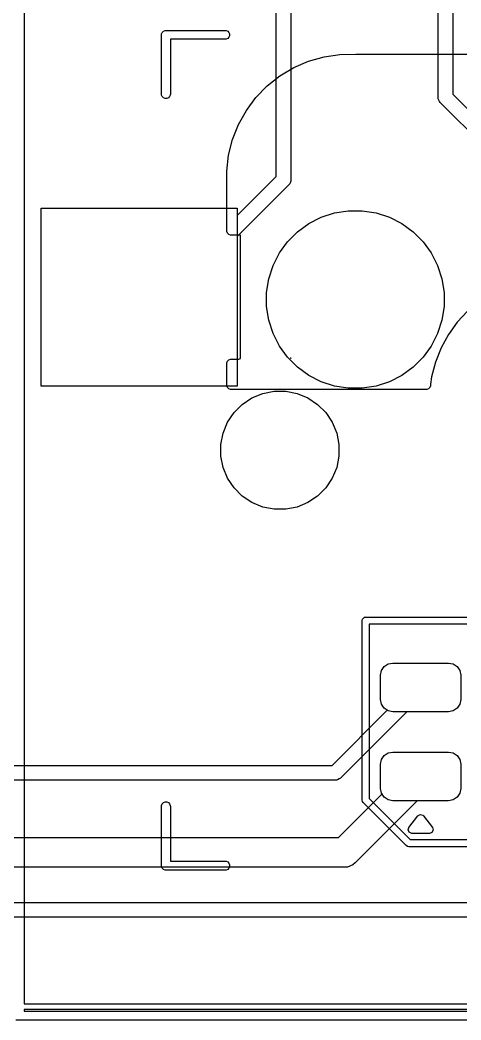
# Model space of a CAD drawing. Header units: millimetres. Extents: x 14 to 286, y -133 to -45.
# Drawn here: x 255.72 to 263.15, y -104.8 to -87.96 of the extents above; entities that cross this region are included whole.
import ezdxf

# ---------------------------------------------------------------- set-up
doc = ezdxf.new("R2010")
doc.units = ezdxf.units.MM
for name, color, linetype, true_color in [('B.Cu', 153, 'CONTINUOUS', 0x4d7fc4), ('B.Mask', 4, 'CONTINUOUS', 0x02ffee), ('B.Paste', 132, 'CONTINUOUS', 0x00c2c2), ('B.Silkscreen', 31, 'CONTINUOUS', 0xe8b2a7), ('F.Cu', 13, 'CONTINUOUS', 0xc83434), ('F.Mask', 201, 'CONTINUOUS', 0xd864ff), ('F.Paste', 253, 'CONTINUOUS', 0xb4a09a), ('F.Silkscreen', 41, 'CONTINUOUS', 0xf2eda1), ('User.Drawings', 9, 'CONTINUOUS', 0xc2c2c2)]:
    doc.layers.add(name, color=color, linetype=linetype, true_color=true_color)

msp = doc.modelspace()

# ---------------------------------------------------------------- linework, layer by layer
at = {"layer": 'B.Cu', "linetype": 'CONTINUOUS'}
for p, q in [((260.035, -90.592724), (260.035, -75.1387)), ((260.285, -75.1387), (260.285, -90.6445)), ((262.7638, -89.2578), (262.7638, -80.442577)), ((263.0138, -80.442577), (263.0138, -89.206023)), ((262.766202, -89.282186), (262.7638, -89.2578)), ((262.784866, -89.327246), (262.766202, -89.282186)), ((263.0138, -89.206023), (268.148688, -94.340911)), ((262.784871, -89.327251), (262.784866, -89.327246)), ((262.800412, -89.346188), (262.784871, -89.327251)), ((267.9353, -94.481076), (262.800412, -89.346188)), ((259.3795, -91.248224), (260.035, -90.592724)), ((260.285, -90.6445), (260.282598, -90.668886)), ((260.248388, -90.732888), (259.3795, -91.601776)), ((260.263928, -90.713951), (260.248388, -90.732888)), ((260.263934, -90.713946), (260.263928, -90.713951)), ((260.282598, -90.668886), (260.263934, -90.713946)), ((256.0795, -94.125), (256.0795, -91.125)), ((256.0795, -91.125), (259.3795, -91.125)), ((259.3795, -91.125), (259.3795, -91.248224)), ((259.3795, -91.601776), (259.3795, -94.125)), ((259.3795, -94.125), (256.0795, -94.125))]:
    msp.add_line(p, q, dxfattribs=at)
at = {"layer": 'B.Mask', "linetype": 'CONTINUOUS'}
for p, q in [((256.0795, -94.125), (256.0795, -91.125)), ((256.0795, -91.125), (259.3795, -91.125)), ((259.3795, -91.125), (259.3795, -94.125)), ((260.585752, -91.38604), (260.795475, -91.279181)), ((260.795475, -91.279181), (261.019332, -91.206445)), ((261.019332, -91.206445), (261.251811, -91.169624)), ((261.251811, -91.169624), (261.487189, -91.169624)), ((261.487189, -91.169624), (261.719668, -91.206445)), ((261.719668, -91.206445), (261.943525, -91.279181)), ((261.943525, -91.279181), (262.153248, -91.38604)), ((260.395328, -91.524391), (260.585752, -91.38604)), ((262.153248, -91.38604), (262.343672, -91.524391)), ((260.228891, -91.690828), (260.395328, -91.524391)), ((262.343672, -91.524391), (262.510109, -91.690828)), ((260.09054, -91.881252), (260.228891, -91.690828)), ((262.510109, -91.690828), (262.64846, -91.881252)), ((259.983681, -92.090975), (260.09054, -91.881252)), ((262.64846, -91.881252), (262.755319, -92.090975)), ((259.910945, -92.314832), (259.983681, -92.090975)), ((262.755319, -92.090975), (262.828055, -92.314832)), ((259.874124, -92.547311), (259.910945, -92.314832)), ((262.828055, -92.314832), (262.864876, -92.547311)), ((259.874124, -92.782689), (259.874124, -92.547311)), ((262.864876, -92.547311), (262.864876, -92.782689)), ((259.910945, -93.015168), (259.874124, -92.782689)), ((262.864876, -92.782689), (262.828055, -93.015168)), ((259.983681, -93.239025), (259.910945, -93.015168)), ((262.828055, -93.015168), (262.755319, -93.239025)), ((260.09054, -93.448748), (259.983681, -93.239025)), ((262.755319, -93.239025), (262.64846, -93.448748)), ((260.228891, -93.639172), (260.09054, -93.448748)), ((262.64846, -93.448748), (262.510109, -93.639172)), ((260.395328, -93.805609), (260.228891, -93.639172)), ((262.510109, -93.639172), (262.343672, -93.805609)), ((260.585752, -93.94396), (260.395328, -93.805609)), ((262.343672, -93.805609), (262.153248, -93.94396)), ((260.795475, -94.050819), (260.585752, -93.94396)), ((262.153248, -93.94396), (261.943525, -94.050819)), ((259.3795, -94.125), (256.0795, -94.125)), ((261.019332, -94.123555), (260.795475, -94.050819)), ((261.251811, -94.160376), (261.019332, -94.123555)), ((261.487189, -94.160376), (261.251811, -94.160376)), ((261.719668, -94.123555), (261.487189, -94.160376)), ((261.943525, -94.050819), (261.719668, -94.123555)), ((259.465107, -94.43199), (259.628103, -94.323079)), ((259.628103, -94.323079), (259.809215, -94.24806)), ((259.809215, -94.24806), (260.001483, -94.209815)), ((260.001483, -94.209815), (260.197517, -94.209815)), ((260.197517, -94.209815), (260.389785, -94.24806)), ((260.389785, -94.24806), (260.570897, -94.323079)), ((260.570897, -94.323079), (260.733893, -94.43199)), ((259.32649, -94.570607), (259.465107, -94.43199)), ((260.733893, -94.43199), (260.87251, -94.570607)), ((259.217579, -94.733603), (259.32649, -94.570607)), ((260.87251, -94.570607), (260.981421, -94.733603)), ((259.14256, -94.914715), (259.217579, -94.733603)), ((260.981421, -94.733603), (261.05644, -94.914715)), ((259.104315, -95.106983), (259.14256, -94.914715)), ((261.05644, -94.914715), (261.094685, -95.106983)), ((259.104315, -95.303017), (259.104315, -95.106983)), ((261.094685, -95.106983), (261.094685, -95.303017)), ((259.14256, -95.495285), (259.104315, -95.303017)), ((261.094685, -95.303017), (261.05644, -95.495285)), ((259.217579, -95.676397), (259.14256, -95.495285)), ((261.05644, -95.495285), (260.981421, -95.676397)), ((259.32649, -95.839393), (259.217579, -95.676397)), ((260.981421, -95.676397), (260.87251, -95.839393)), ((259.465107, -95.97801), (259.32649, -95.839393)), ((260.87251, -95.839393), (260.733893, -95.97801)), ((259.628103, -96.086921), (259.465107, -95.97801)), ((260.733893, -95.97801), (260.570897, -96.086921)), ((259.809215, -96.16194), (259.628103, -96.086921)), ((260.001483, -96.200185), (259.809215, -96.16194)), ((260.197517, -96.200185), (260.001483, -96.200185)), ((260.389785, -96.16194), (260.197517, -96.200185)), ((260.570897, -96.086921), (260.389785, -96.16194))]:
    msp.add_line(p, q, dxfattribs=at)
at = {"layer": 'B.Paste', "linetype": 'CONTINUOUS'}
for p, q in [((256.0795, -94.125), (256.0795, -91.125)), ((256.0795, -91.125), (259.3795, -91.125)), ((259.3795, -91.125), (259.3795, -94.125)), ((259.3795, -94.125), (256.0795, -94.125))]:
    msp.add_line(p, q, dxfattribs=at)
at = {"layer": 'B.Silkscreen', "linetype": 'CONTINUOUS'}
for p, q in [((260.581315, -88.648335), (260.842684, -88.573943)), ((260.842684, -88.573943), (261.111527, -88.534303)), ((261.111527, -88.534303), (261.377667, -88.53018)), ((261.377667, -88.53018), (261.379499, -88.53)), ((261.379499, -88.53), (269.7795, -88.53)), ((260.098683, -88.89571), (260.331892, -88.756206)), ((260.331892, -88.756206), (260.581315, -88.648335)), ((259.885677, -89.064461), (260.098683, -88.89571)), ((259.696521, -89.259571), (259.885677, -89.064461)), ((259.53445, -89.477701), (259.696521, -89.259571)), ((259.402237, -89.71512), (259.53445, -89.477701)), ((259.302145, -89.967765), (259.402237, -89.71512)), ((259.235886, -90.231314), (259.302145, -89.967765)), ((259.204594, -90.501256), (259.235886, -90.231314)), ((259.2045, -90.505), (259.204795, -90.502)), ((259.2045, -91.505), (259.2045, -90.505)), ((259.204795, -90.502), (259.204594, -90.501256)), ((259.205941, -91.519632), (259.2045, -91.505)), ((259.21714, -91.546668), (259.205941, -91.519632)), ((259.237832, -91.56736), (259.21714, -91.546668)), ((259.264868, -91.578559), (259.237832, -91.56736)), ((259.2795, -91.58), (259.264868, -91.578559)), ((259.4345, -91.58), (259.2795, -91.58)), ((259.4345, -93.659432), (259.4345, -91.58)), ((263.261446, -92.858936), (263.087515, -93.047319)), ((263.087515, -93.047319), (262.937838, -93.255495)), ((262.937838, -93.255495), (262.814648, -93.480361)), ((262.814648, -93.480361), (262.71978, -93.718563)), ((259.21714, -93.703332), (259.237832, -93.68264)), ((259.237832, -93.68264), (259.264868, -93.671441)), ((259.264868, -93.671441), (259.2795, -93.67)), ((259.2795, -93.67), (259.406112, -93.67)), ((259.406112, -93.67), (259.430727, -93.659804)), ((259.430727, -93.659804), (259.4345, -93.659432)), ((260.27656, -93.649848), (260.276223, -93.655)), ((260.276223, -93.655), (260.286672, -93.655)), ((260.286672, -93.655), (260.27656, -93.649848)), ((259.2045, -93.745), (259.205941, -93.730368)), ((259.2045, -94.105), (259.2045, -93.745)), ((259.205941, -93.730368), (259.21714, -93.703332)), ((262.71978, -93.718563), (262.654649, -93.966551)), ((262.654649, -93.966551), (262.637503, -94.093598)), ((259.205941, -94.119632), (259.2045, -94.105)), ((259.21714, -94.146668), (259.205941, -94.119632)), ((259.237832, -94.16736), (259.21714, -94.146668)), ((259.264868, -94.178559), (259.237832, -94.16736)), ((259.2795, -94.18), (259.264868, -94.178559)), ((262.5595, -94.18), (259.2795, -94.18)), ((262.574132, -94.178559), (262.5595, -94.18)), ((262.601168, -94.16736), (262.574132, -94.178559)), ((262.62186, -94.146668), (262.601168, -94.16736)), ((262.633059, -94.119632), (262.62186, -94.146668)), ((262.637503, -94.093598), (262.633059, -94.102825)), ((262.633059, -94.102825), (262.633059, -94.119632))]:
    msp.add_line(p, q, dxfattribs=at)
at = {"layer": 'F.Cu', "linetype": 'CONTINUOUS'}
for p, q in [((261.810605, -98.91655), (261.855043, -98.850043)), ((261.855043, -98.850043), (261.92155, -98.805605)), ((261.92155, -98.805605), (262, -98.79)), ((262, -98.79), (262.94, -98.79)), ((262.94, -98.79), (263.01845, -98.805605)), ((263.01845, -98.805605), (263.084957, -98.850043)), ((263.084957, -98.850043), (263.129395, -98.91655)), ((261.795, -98.995), (261.810605, -98.91655)), ((261.795, -99.405), (261.795, -98.995)), ((263.129395, -98.91655), (263.145, -98.995)), ((263.145, -98.995), (263.145, -99.405)), ((261.810605, -99.48345), (261.795, -99.405)), ((263.145, -99.405), (263.129395, -99.48345)), ((261.855043, -99.549957), (261.810605, -99.48345)), ((261.907929, -99.585294), (261.855043, -99.549957)), ((263.084957, -99.549957), (263.01845, -99.594395)), ((263.129395, -99.48345), (263.084957, -99.549957)), ((260.978224, -100.515), (261.907929, -99.585294)), ((262.236777, -99.61), (261.118388, -100.728388)), ((262.94, -99.61), (262.236777, -99.61)), ((263.01845, -99.594395), (262.94, -99.61)), ((261.795, -100.495), (261.810605, -100.41655)), ((261.810605, -100.41655), (261.855043, -100.350043)), ((261.855043, -100.350043), (261.92155, -100.305605)), ((261.92155, -100.305605), (262, -100.29)), ((262, -100.29), (262.94, -100.29)), ((262.94, -100.29), (263.01845, -100.305605)), ((263.01845, -100.305605), (263.084957, -100.350043)), ((263.084957, -100.350043), (263.129395, -100.41655)), ((263.129395, -100.41655), (263.145, -100.495)), ((249.61, -100.515), (260.978224, -100.515)), ((261.795, -100.905), (261.795, -100.495)), ((263.145, -100.495), (263.145, -100.905)), ((261.067584, -100.757131), (261.054387, -100.762598)), ((261.099446, -100.743934), (261.067584, -100.757131)), ((261.099451, -100.743928), (261.099446, -100.743934)), ((261.118388, -100.728388), (261.099451, -100.743928)), ((261.03, -100.765), (249.61, -100.765)), ((261.054386, -100.762598), (261.03, -100.765)), ((261.054387, -100.762598), (261.054386, -100.762598)), ((261.810605, -100.98345), (261.795, -100.905)), ((263.145, -100.905), (263.129395, -100.98345)), ((261.084046, -101.7324), (261.819573, -100.996872)), ((261.819573, -100.996872), (261.810605, -100.98345)), ((263.01845, -101.094395), (262.94, -101.11)), ((263.084957, -101.049957), (263.01845, -101.094395)), ((263.129395, -100.98345), (263.084957, -101.049957)), ((262.413553, -101.11), (261.364377, -102.159177)), ((262.94, -101.11), (262.413553, -101.11)), ((244.561854, -101.7324), (261.084046, -101.7324)), ((261.1876, -102.2324), (244.4583, -102.2324)), ((261.236373, -102.227596), (261.1876, -102.2324)), ((261.326493, -102.190267), (261.236373, -102.227596)), ((261.326497, -102.190262), (261.326493, -102.190267)), ((261.364377, -102.159177), (261.326497, -102.190262)), ((253.96, -102.825), (271.87, -102.825)), ((271.87, -103.075), (253.96, -103.075))]:
    msp.add_line(p, q, dxfattribs=at)
at = {"layer": 'F.Mask', "linetype": 'CONTINUOUS'}
for p, q in [((260.585752, -91.38604), (260.795475, -91.279181)), ((260.795475, -91.279181), (261.019332, -91.206445)), ((261.019332, -91.206445), (261.251811, -91.169624)), ((261.251811, -91.169624), (261.487189, -91.169624)), ((261.487189, -91.169624), (261.719668, -91.206445)), ((261.719668, -91.206445), (261.943525, -91.279181)), ((261.943525, -91.279181), (262.153248, -91.38604)), ((260.395328, -91.524391), (260.585752, -91.38604)), ((262.153248, -91.38604), (262.343672, -91.524391)), ((260.228891, -91.690828), (260.395328, -91.524391)), ((262.343672, -91.524391), (262.510109, -91.690828)), ((260.09054, -91.881252), (260.228891, -91.690828)), ((262.510109, -91.690828), (262.64846, -91.881252)), ((259.983681, -92.090975), (260.09054, -91.881252)), ((262.64846, -91.881252), (262.755319, -92.090975)), ((259.910945, -92.314832), (259.983681, -92.090975)), ((262.755319, -92.090975), (262.828055, -92.314832)), ((259.874124, -92.547311), (259.910945, -92.314832)), ((262.828055, -92.314832), (262.864876, -92.547311)), ((259.874124, -92.782689), (259.874124, -92.547311)), ((262.864876, -92.547311), (262.864876, -92.782689)), ((259.910945, -93.015168), (259.874124, -92.782689)), ((262.864876, -92.782689), (262.828055, -93.015168)), ((259.983681, -93.239025), (259.910945, -93.015168)), ((262.828055, -93.015168), (262.755319, -93.239025)), ((260.09054, -93.448748), (259.983681, -93.239025)), ((262.755319, -93.239025), (262.64846, -93.448748)), ((260.228891, -93.639172), (260.09054, -93.448748)), ((262.64846, -93.448748), (262.510109, -93.639172)), ((260.395328, -93.805609), (260.228891, -93.639172)), ((262.510109, -93.639172), (262.343672, -93.805609)), ((260.585752, -93.94396), (260.395328, -93.805609)), ((262.343672, -93.805609), (262.153248, -93.94396)), ((260.795475, -94.050819), (260.585752, -93.94396)), ((262.153248, -93.94396), (261.943525, -94.050819)), ((261.019332, -94.123555), (260.795475, -94.050819)), ((261.251811, -94.160376), (261.019332, -94.123555)), ((261.487189, -94.160376), (261.251811, -94.160376)), ((261.719668, -94.123555), (261.487189, -94.160376)), ((261.943525, -94.050819), (261.719668, -94.123555)), ((259.465107, -94.43199), (259.628103, -94.323079)), ((259.628103, -94.323079), (259.809215, -94.24806)), ((259.809215, -94.24806), (260.001483, -94.209815)), ((260.001483, -94.209815), (260.197517, -94.209815)), ((260.197517, -94.209815), (260.389785, -94.24806)), ((260.389785, -94.24806), (260.570897, -94.323079)), ((260.570897, -94.323079), (260.733893, -94.43199)), ((259.32649, -94.570607), (259.465107, -94.43199)), ((260.733893, -94.43199), (260.87251, -94.570607)), ((259.217579, -94.733603), (259.32649, -94.570607)), ((260.87251, -94.570607), (260.981421, -94.733603)), ((259.14256, -94.914715), (259.217579, -94.733603)), ((260.981421, -94.733603), (261.05644, -94.914715)), ((259.104315, -95.106983), (259.14256, -94.914715)), ((261.05644, -94.914715), (261.094685, -95.106983)), ((259.104315, -95.303017), (259.104315, -95.106983)), ((261.094685, -95.106983), (261.094685, -95.303017)), ((259.14256, -95.495285), (259.104315, -95.303017)), ((261.094685, -95.303017), (261.05644, -95.495285)), ((259.217579, -95.676397), (259.14256, -95.495285)), ((261.05644, -95.495285), (260.981421, -95.676397)), ((259.32649, -95.839393), (259.217579, -95.676397)), ((260.981421, -95.676397), (260.87251, -95.839393)), ((259.465107, -95.97801), (259.32649, -95.839393)), ((260.87251, -95.839393), (260.733893, -95.97801)), ((259.628103, -96.086921), (259.465107, -95.97801)), ((260.733893, -95.97801), (260.570897, -96.086921)), ((259.809215, -96.16194), (259.628103, -96.086921)), ((260.001483, -96.200185), (259.809215, -96.16194)), ((260.197517, -96.200185), (260.001483, -96.200185)), ((260.389785, -96.16194), (260.197517, -96.200185)), ((260.570897, -96.086921), (260.389785, -96.16194)), ((261.810605, -98.91655), (261.855043, -98.850043)), ((261.855043, -98.850043), (261.92155, -98.805605)), ((261.92155, -98.805605), (262, -98.79)), ((262, -98.79), (262.94, -98.79)), ((262.94, -98.79), (263.01845, -98.805605)), ((263.01845, -98.805605), (263.084957, -98.850043)), ((263.084957, -98.850043), (263.129395, -98.91655)), ((261.795, -98.995), (261.810605, -98.91655)), ((261.795, -99.405), (261.795, -98.995)), ((263.129395, -98.91655), (263.145, -98.995)), ((263.145, -98.995), (263.145, -99.405)), ((261.810605, -99.48345), (261.795, -99.405)), ((263.145, -99.405), (263.129395, -99.48345)), ((261.855043, -99.549957), (261.810605, -99.48345)), ((261.92155, -99.594395), (261.855043, -99.549957)), ((263.084957, -99.549957), (263.01845, -99.594395)), ((263.129395, -99.48345), (263.084957, -99.549957)), ((262, -99.61), (261.92155, -99.594395)), ((262.94, -99.61), (262, -99.61)), ((263.01845, -99.594395), (262.94, -99.61)), ((261.795, -100.495), (261.810605, -100.41655)), ((261.810605, -100.41655), (261.855043, -100.350043)), ((261.855043, -100.350043), (261.92155, -100.305605)), ((261.92155, -100.305605), (262, -100.29)), ((262, -100.29), (262.94, -100.29)), ((262.94, -100.29), (263.01845, -100.305605)), ((263.01845, -100.305605), (263.084957, -100.350043)), ((263.084957, -100.350043), (263.129395, -100.41655)), ((263.129395, -100.41655), (263.145, -100.495)), ((261.795, -100.905), (261.795, -100.495)), ((263.145, -100.495), (263.145, -100.905)), ((261.810605, -100.98345), (261.795, -100.905)), ((263.145, -100.905), (263.129395, -100.98345)), ((261.855043, -101.049957), (261.810605, -100.98345)), ((261.92155, -101.094395), (261.855043, -101.049957)), ((262, -101.11), (261.92155, -101.094395)), ((263.01845, -101.094395), (262.94, -101.11)), ((263.084957, -101.049957), (263.01845, -101.094395)), ((263.129395, -100.98345), (263.084957, -101.049957)), ((262.94, -101.11), (262, -101.11))]:
    msp.add_line(p, q, dxfattribs=at)
at = {"layer": 'F.Paste', "linetype": 'CONTINUOUS'}
for p, q in [((261.810605, -98.91655), (261.855043, -98.850043)), ((261.855043, -98.850043), (261.92155, -98.805605)), ((261.92155, -98.805605), (262, -98.79)), ((262, -98.79), (262.94, -98.79)), ((262.94, -98.79), (263.01845, -98.805605)), ((263.01845, -98.805605), (263.084957, -98.850043)), ((263.084957, -98.850043), (263.129395, -98.91655)), ((261.795, -98.995), (261.810605, -98.91655)), ((261.795, -99.405), (261.795, -98.995)), ((263.129395, -98.91655), (263.145, -98.995)), ((263.145, -98.995), (263.145, -99.405)), ((261.810605, -99.48345), (261.795, -99.405)), ((263.145, -99.405), (263.129395, -99.48345)), ((261.855043, -99.549957), (261.810605, -99.48345)), ((261.92155, -99.594395), (261.855043, -99.549957)), ((263.084957, -99.549957), (263.01845, -99.594395)), ((263.129395, -99.48345), (263.084957, -99.549957)), ((262, -99.61), (261.92155, -99.594395)), ((262.94, -99.61), (262, -99.61)), ((263.01845, -99.594395), (262.94, -99.61)), ((261.795, -100.495), (261.810605, -100.41655)), ((261.810605, -100.41655), (261.855043, -100.350043)), ((261.855043, -100.350043), (261.92155, -100.305605)), ((261.92155, -100.305605), (262, -100.29)), ((262, -100.29), (262.94, -100.29)), ((262.94, -100.29), (263.01845, -100.305605)), ((263.01845, -100.305605), (263.084957, -100.350043)), ((263.084957, -100.350043), (263.129395, -100.41655)), ((263.129395, -100.41655), (263.145, -100.495)), ((261.795, -100.905), (261.795, -100.495)), ((263.145, -100.495), (263.145, -100.905)), ((261.810605, -100.98345), (261.795, -100.905)), ((263.145, -100.905), (263.129395, -100.98345)), ((261.855043, -101.049957), (261.810605, -100.98345)), ((261.92155, -101.094395), (261.855043, -101.049957)), ((262, -101.11), (261.92155, -101.094395)), ((263.01845, -101.094395), (262.94, -101.11)), ((263.084957, -101.049957), (263.01845, -101.094395)), ((263.129395, -100.98345), (263.084957, -101.049957)), ((262.94, -101.11), (262, -101.11))]:
    msp.add_line(p, q, dxfattribs=at)
at = {"layer": 'F.Silkscreen', "linetype": 'CONTINUOUS'}
for p, q in [((259.465107, -94.43199), (259.628103, -94.323079)), ((259.628103, -94.323079), (259.809215, -94.24806)), ((259.809215, -94.24806), (260.001483, -94.209815)), ((260.001483, -94.209815), (260.197517, -94.209815)), ((260.197517, -94.209815), (260.389785, -94.24806)), ((260.389785, -94.24806), (260.570897, -94.323079)), ((260.570897, -94.323079), (260.733893, -94.43199)), ((259.32649, -94.570607), (259.465107, -94.43199)), ((260.733893, -94.43199), (260.87251, -94.570607)), ((259.217579, -94.733603), (259.32649, -94.570607)), ((260.87251, -94.570607), (260.981421, -94.733603)), ((259.14256, -94.914715), (259.217579, -94.733603)), ((260.981421, -94.733603), (261.05644, -94.914715)), ((259.104315, -95.106983), (259.14256, -94.914715)), ((261.05644, -94.914715), (261.094685, -95.106983)), ((259.104315, -95.303017), (259.104315, -95.106983)), ((261.094685, -95.106983), (261.094685, -95.303017)), ((259.14256, -95.495285), (259.104315, -95.303017)), ((261.094685, -95.303017), (261.05644, -95.495285)), ((259.217579, -95.676397), (259.14256, -95.495285)), ((261.05644, -95.495285), (260.981421, -95.676397)), ((259.32649, -95.839393), (259.217579, -95.676397)), ((260.981421, -95.676397), (260.87251, -95.839393)), ((259.465107, -95.97801), (259.32649, -95.839393)), ((260.87251, -95.839393), (260.733893, -95.97801)), ((259.628103, -96.086921), (259.465107, -95.97801)), ((260.733893, -95.97801), (260.570897, -96.086921)), ((259.809215, -96.16194), (259.628103, -96.086921)), ((260.001483, -96.200185), (259.809215, -96.16194)), ((260.197517, -96.200185), (260.001483, -96.200185)), ((260.389785, -96.16194), (260.197517, -96.200185)), ((260.570897, -96.086921), (260.389785, -96.16194)), ((261.485, -98.075), (261.489567, -98.052039)), ((261.489567, -98.052039), (261.522039, -98.019567)), ((261.522039, -98.019567), (261.545, -98.015)), ((261.545, -98.015), (268.845, -98.015)), ((261.485, -101.1), (261.485, -98.075)), ((261.605, -98.135), (261.605, -101.075147)), ((268.785, -98.135), (261.605, -98.135)), ((261.605, -101.075147), (262.294853, -101.765)), ((261.489567, -101.122961), (261.485, -101.1)), ((261.502574, -101.142426), (261.489567, -101.122961)), ((262.227574, -101.867427), (261.502574, -101.142426)), ((262.272, -101.564), (262.422, -101.364)), ((262.422, -101.364), (262.461515, -101.340603)), ((262.461515, -101.340603), (262.506, -101.352)), ((262.506, -101.352), (262.518, -101.364)), ((262.518, -101.364), (262.668, -101.564)), ((262.26, -101.6), (262.272, -101.564)), ((262.277574, -101.642426), (262.26, -101.6)), ((262.668, -101.564), (262.679397, -101.608485)), ((262.32, -101.66), (262.277574, -101.642426)), ((262.294853, -101.765), (268.785, -101.765)), ((262.62, -101.66), (262.32, -101.66)), ((262.656, -101.648), (262.62, -101.66)), ((262.679397, -101.608485), (262.656, -101.648)), ((262.247039, -101.880433), (262.227574, -101.867427)), ((262.27, -101.885), (262.247039, -101.880433)), ((268.845, -101.885), (262.27, -101.885))]:
    msp.add_line(p, q, dxfattribs=at)
at = {"layer": 'User.Drawings', "linetype": 'CONTINUOUS'}
for p, q in [((255.79, -85.755), (255.79, -104.530009)), ((258.1045, -88.205), (258.105941, -88.190368)), ((258.1045, -89.205), (258.1045, -88.205)), ((258.105941, -88.190368), (258.11714, -88.163332)), ((258.11714, -88.163332), (258.137832, -88.14264)), ((258.137832, -88.14264), (258.164868, -88.131441)), ((258.164868, -88.131441), (258.1795, -88.13)), ((258.1795, -88.13), (259.1795, -88.13)), ((259.1795, -88.28), (258.2545, -88.28)), ((258.2545, -88.28), (258.2545, -89.205)), ((259.1795, -88.13), (259.194132, -88.131441)), ((259.194132, -88.278559), (259.1795, -88.28)), ((259.194132, -88.131441), (259.221168, -88.14264)), ((259.221168, -88.26736), (259.194132, -88.278559)), ((259.221168, -88.14264), (259.24186, -88.163332)), ((259.24186, -88.246668), (259.221168, -88.26736)), ((259.24186, -88.163332), (259.253059, -88.190368)), ((259.253059, -88.219632), (259.24186, -88.246668)), ((259.253059, -88.190368), (259.253059, -88.219632)), ((258.105941, -89.219632), (258.1045, -89.205)), ((258.11714, -89.246668), (258.105941, -89.219632)), ((258.137832, -89.26736), (258.11714, -89.246668)), ((258.164868, -89.278559), (258.137832, -89.26736)), ((258.194132, -89.278559), (258.164868, -89.278559)), ((258.221168, -89.26736), (258.194132, -89.278559)), ((258.24186, -89.246668), (258.221168, -89.26736)), ((258.253059, -89.219632), (258.24186, -89.246668)), ((258.2545, -89.205), (258.253059, -89.219632)), ((258.1045, -101.205), (258.105941, -101.190368)), ((258.1045, -102.205), (258.1045, -101.205)), ((258.105941, -101.190368), (258.11714, -101.163332)), ((258.11714, -101.163332), (258.137832, -101.14264)), ((258.137832, -101.14264), (258.164868, -101.131441)), ((258.164868, -101.131441), (258.194132, -101.131441)), ((258.194132, -101.131441), (258.221168, -101.14264)), ((258.221168, -101.14264), (258.24186, -101.163332)), ((258.24186, -101.163332), (258.253059, -101.190368)), ((258.253059, -101.190368), (258.2545, -101.205)), ((258.2545, -101.205), (258.2545, -102.13)), ((258.105941, -102.219632), (258.1045, -102.205)), ((258.11714, -102.246668), (258.105941, -102.219632)), ((258.137832, -102.26736), (258.11714, -102.246668)), ((258.164868, -102.278559), (258.137832, -102.26736)), ((258.2545, -102.13), (259.1795, -102.13)), ((259.1795, -102.13), (259.194132, -102.131441)), ((259.194132, -102.131441), (259.221168, -102.14264)), ((259.221168, -102.26736), (259.194132, -102.278559)), ((259.221168, -102.14264), (259.24186, -102.163332)), ((259.24186, -102.246668), (259.221168, -102.26736)), ((259.24186, -102.163332), (259.253059, -102.190368)), ((259.253059, -102.219632), (259.24186, -102.246668)), ((259.253059, -102.190368), (259.253059, -102.219632)), ((258.1795, -102.28), (258.164868, -102.278559)), ((259.1795, -102.28), (258.1795, -102.28)), ((259.194132, -102.278559), (259.1795, -102.28)), ((255.79, -104.530009), (274.6295, -104.530009)), ((255.79, -104.630009), (255.79, -104.655)), ((274.6295, -104.630009), (255.79, -104.630009)), ((255.79, -104.655), (274.6295, -104.655)), ((274.7045, -104.805), (255.6545, -104.805))]:
    msp.add_line(p, q, dxfattribs=at)

doc.saveas('drawing.dxf')
